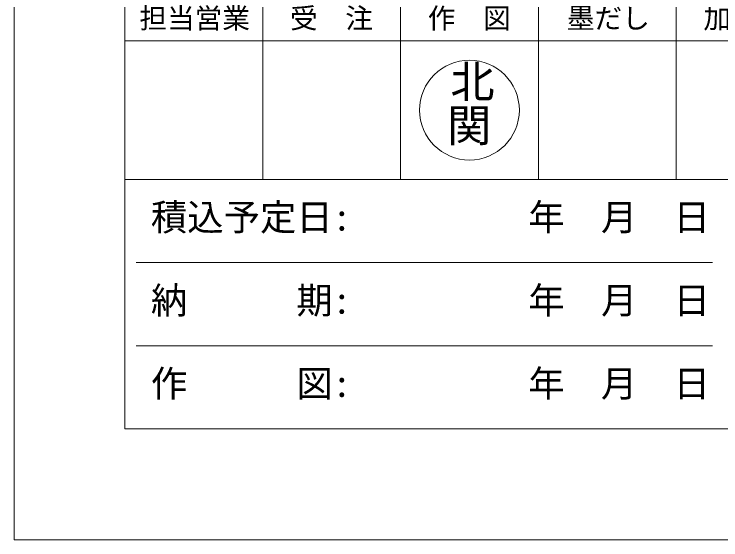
# Model space of a CAD drawing. Units: millimetres, scale not verified. Extents: x -3712 to 3713, y -2625 to 2625.
# Drawn here: x -3712 to -2119, y -2625 to -1440 of the extents above; entities that cross this region are included whole.
import ezdxf
from ezdxf.enums import TextEntityAlignment as Align

# ---------------------------------------------------------------- set-up
doc = ezdxf.new("R2010")
doc.units = ezdxf.units.MM
doc.header["$LTSCALE"] = 10
for name, color, linetype, lineweight in [('0-0_D-TTL', 7, 'Continuous', 9), ('0-1_Defpoints', 7, 'Continuous', 9), ('0-2_D-TTL-FRAM1', 134, 'Continuous', 9), ('0-3_D-TTL-TXT', 7, 'Continuous', 9)]:
    doc.layers.add(name, color=color, linetype=linetype, lineweight=lineweight)
doc.styles.add('HG正楷書体-PRO', font='')
doc.styles.add('ＭＳ ゴシック', font='')
doc.styles.get('HG正楷書体-PRO').set_extended_font_data('HG正楷書体-PRO')
doc.styles.get('ＭＳ ゴシック').set_extended_font_data('MS Gothic')

# ---------------------------------------------------------------- blocks, each defined once
blk = doc.blocks.new('A$C4DE05FD1')
at = {"layer": '0-0_D-TTL', "color": 134}
for p, q in [((2000, 39500), (2000, 2000)), ((2000, 2000), (57400, 2000))]:
    blk.add_line(p, q, dxfattribs=at)
at = {"layer": '0-1_Defpoints', "color": 134}
for p, q in [((0, 42000), (0, 0)), ((0, 0), (59400, 0))]:
    blk.add_line(p, q, dxfattribs=at)
blk = doc.blocks.new('A$C3B5E4C9F')
at = {"layer": '0-2_D-TTL-FRAM1'}
for p, q in [((0, 24375), (0, 0)), ((3107.1, 9625), (3107.1, 5625)), ((6214.3, 9625), (6214.3, 5625)), ((9321.4, 9625), (9321.4, 5625)), ((12428.6, 9625), (12428.6, 5625)), ((0, 8750), (21750, 8750)), ((0, 5625), (21750, 5625)), ((250, 3750), (13250, 3750)), ((250, 1875), (13250, 1875)), ((0, 0), (21750, 0))]:
    blk.add_line(p, q, dxfattribs=at)
at = {"layer": '0-3_D-TTL-TXT', "style": 'ＭＳ ゴシック'}
for s, height, p in [('担当営業', 457, (324.2, 8892.7)), ('受\u3000注', 457, (3721.9, 8892.7)), ('作\u3000図', 457, (6829, 8892.7)), ('墨だし', 457, (9965.2, 8892.7)), ('加\u3000工', 457, (13043.3, 8892.7)), ('積込予定日:', 601.3, (584.1, 4292.4)), ('納\u3000\u3000\u3000期:', 601.3, (584.1, 2417.4)), ('作\u3000\u3000\u3000図:', 601.3, (584.1, 542.4))]:
    blk.add_text(s, height=height, dxfattribs=at).set_placement(p, align=Align.BOTTOM_LEFT)

msp = doc.modelspace()

# ---------------------------------------------------------------- linework, layer by layer
at = {"layer": '0-3_D-TTL-TXT', "color": 1}
msp.add_circle((-2685.58, -1656.24), 112.5, dxfattribs=at)

# ---------------------------------------------------------------- block references
at = {"layer": '0-0_D-TTL'}
for name, p, xscale, yscale in [('A$C4DE05FD1', (-3712.36, -2624.99), 0.125, 0.125), ('A$C3B5E4C9F', (-3462.36, -2374.99), 0.1, 0.1)]:
    msp.add_blockref(name, p, dxfattribs=dict(at, xscale=xscale, yscale=yscale))

# ---------------------------------------------------------------- texts
at = {"layer": '0-3_D-TTL-TXT', "color": 1, "style": 'HG正楷書体-PRO'}
for s, p in [('北', (-2728.58, -1650.51)), ('関', (-2735.87, -1749.26))]:
    msp.add_text(s, height=72.95, dxfattribs=at).set_placement(p, align=Align.BOTTOM_LEFT)
at = {"layer": '0-3_D-TTL-TXT', "style": 'ＭＳ ゴシック'}
for p in [(-2552.79, -1945.75), (-2552.79, -2133.25), (-2552.79, -2320.75)]:
    msp.add_text('年  月  日', height=60.12, dxfattribs=at).set_placement(p, align=Align.BOTTOM_LEFT)

doc.saveas('drawing.dxf')
